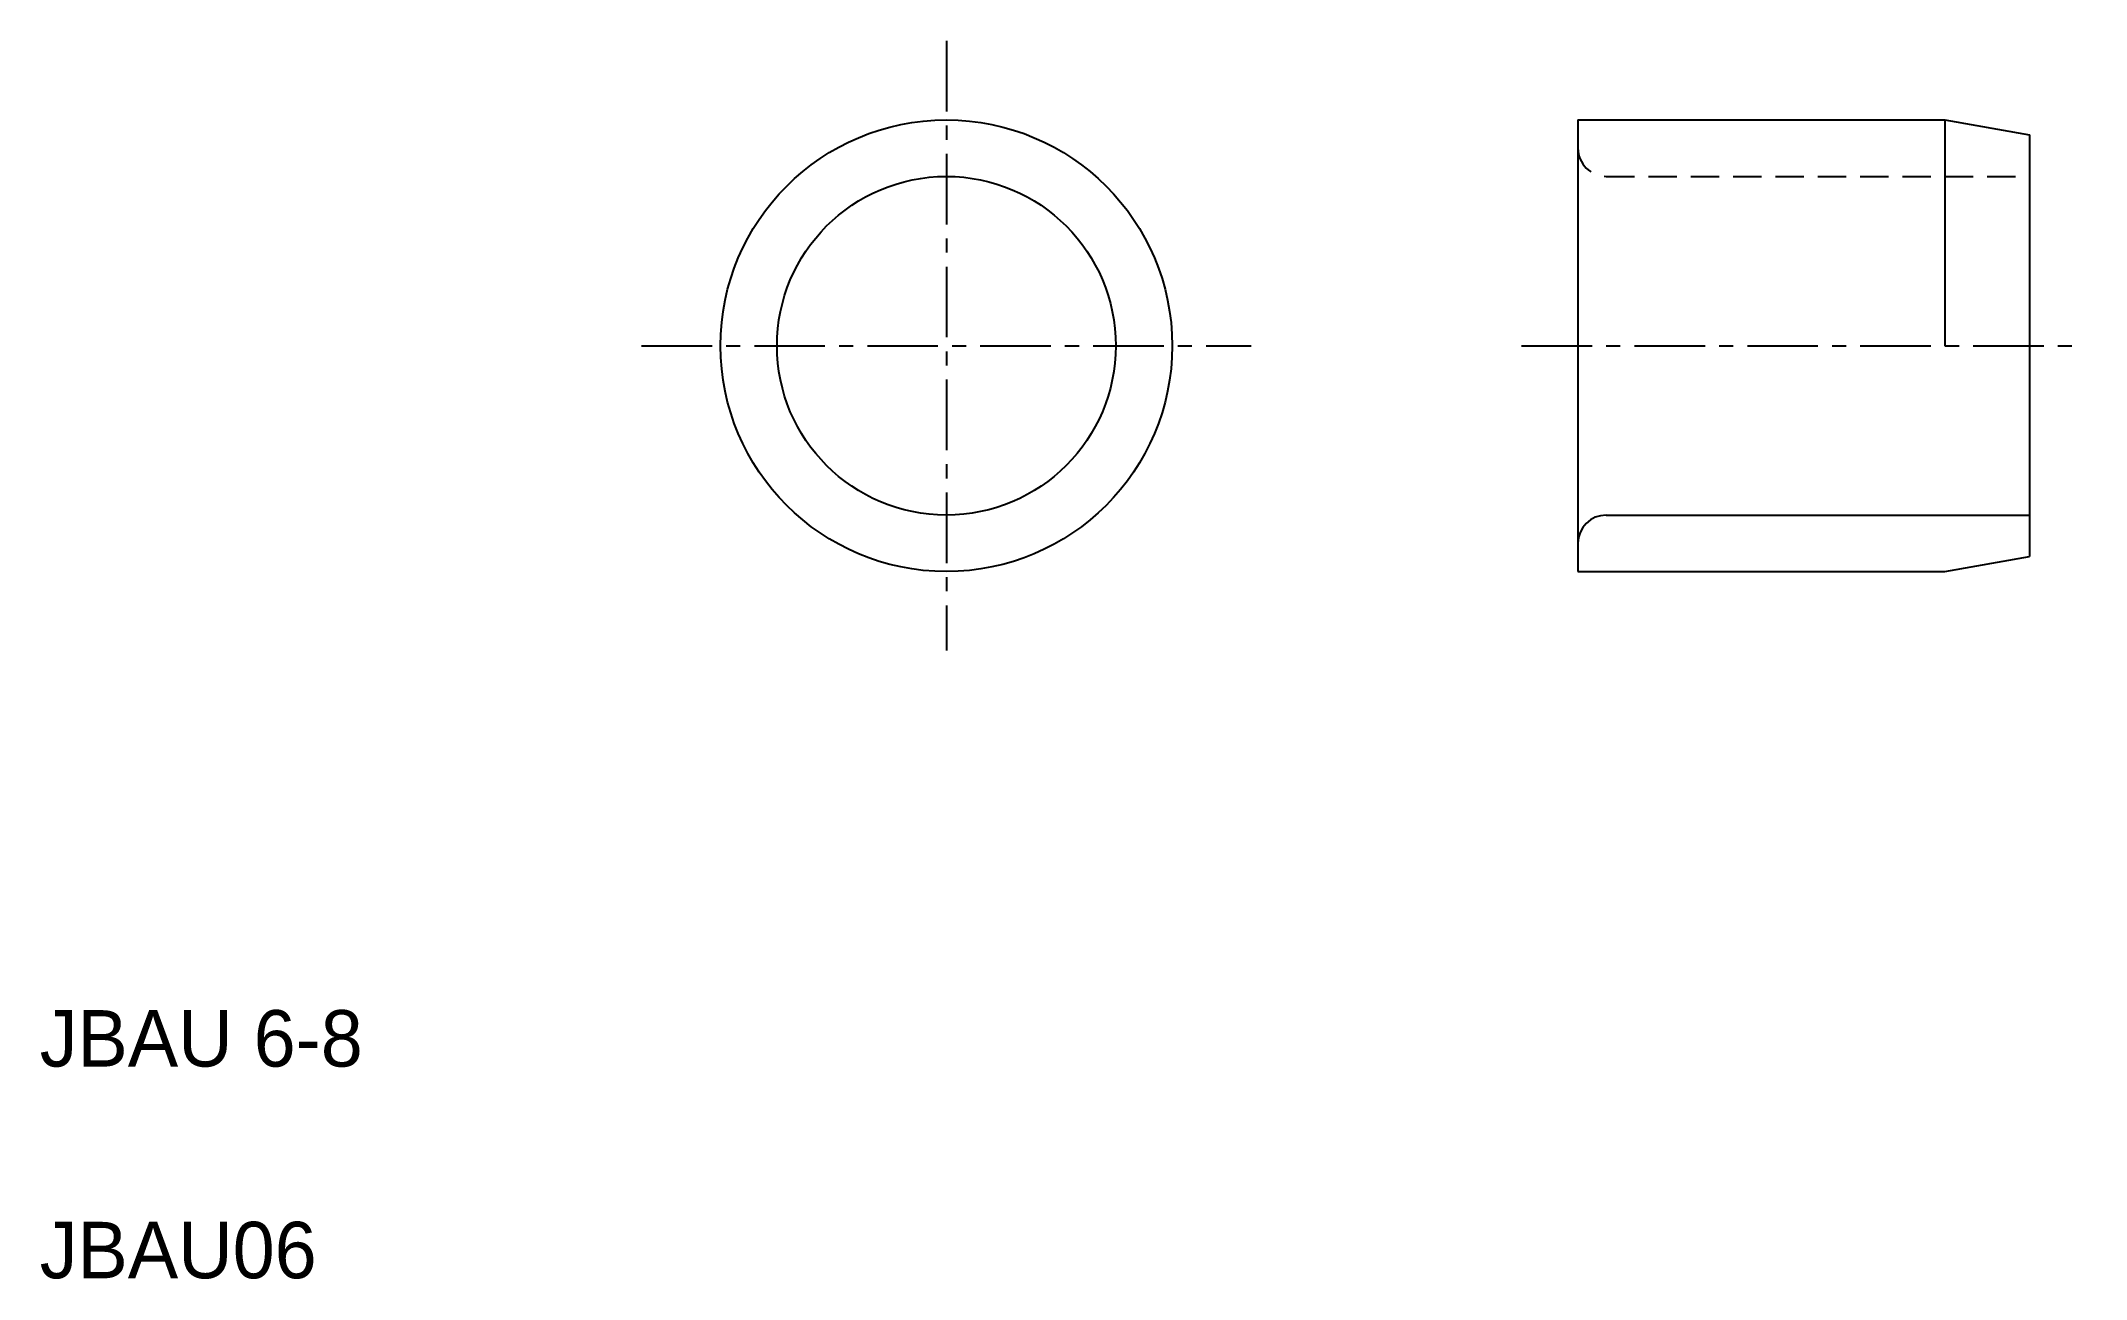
# Model space of a CAD drawing. Extents: x 39.6 to 75.8, y 51.6 to 73.5.
import ezdxf

# ---------------------------------------------------------------- set-up
doc = ezdxf.new("R2010")
doc.units = 0
doc.linetypes.add('CENTER', pattern=[2, 1.25, -0.25, 0.25, -0.25])
doc.linetypes.add('DASHED', pattern=[0.75, 0.5, -0.25])
doc.layers.get('0').update_dxf_attribs({"linetype": 'CONTINUOUS'})
doc.layers.add('CENTER', color=1, linetype='CENTER')

msp = doc.modelspace()

# ---------------------------------------------------------------- linework, layer by layer
at = {"color": 7, "linetype": 'CONTINUOUS'}
for p, q in [((66.78, 72.141), (66.78, 64.141)), ((66.78, 72.141), (73.28, 72.141)), ((73.28, 72.141), (73.28, 68.141)), ((73.28, 72.141), (74.78, 71.877)), ((74.78, 71.877), (74.78, 64.406)), ((66.78, 68.141), (66.78, 68.141)), ((67.28, 65.141), (74.78, 65.141)), ((66.78, 64.141), (73.28, 64.141)), ((73.28, 64.141), (74.78, 64.406))]:
    msp.add_line(p, q, dxfattribs=at)
at = {"color": 3, "linetype": 'DASHED'}
for p, q in [((67.28, 71.141), (74.78, 71.141)), ((66.78, 70.641), (66.78, 70.641))]:
    msp.add_line(p, q, dxfattribs=at)
at = {"color": 7, "linetype": 'CONTINUOUS'}
for radius in [4, 3]:
    msp.add_circle((55.593, 68.141), radius, dxfattribs=at)
at = {"color": 3, "linetype": 'DASHED'}
msp.add_arc((67.28, 71.641), 0.5, 180, 270, dxfattribs=at)
at = {"color": 7, "linetype": 'CONTINUOUS'}
msp.add_arc((67.28, 64.641), 0.5, 90, 180, dxfattribs=at)
at = {"layer": 'CENTER', "color": 1, "linetype": 'CENTER'}
for p, q in [((55.593, 73.541), (55.593, 62.741)), ((50.193, 68.141), (60.993, 68.141)), ((65.78, 68.141), (75.78, 68.141))]:
    msp.add_line(p, q, dxfattribs=at)

# ---------------------------------------------------------------- texts
at = {"color": 7, "linetype": 'CONTINUOUS'}
for s, p in [('JBAU 6-8', (39.534, 55.372)), ('JBAU06', (39.534, 51.622))]:
    msp.add_text(s, height=1, dxfattribs=at).set_placement(p)

doc.saveas('drawing.dxf')
